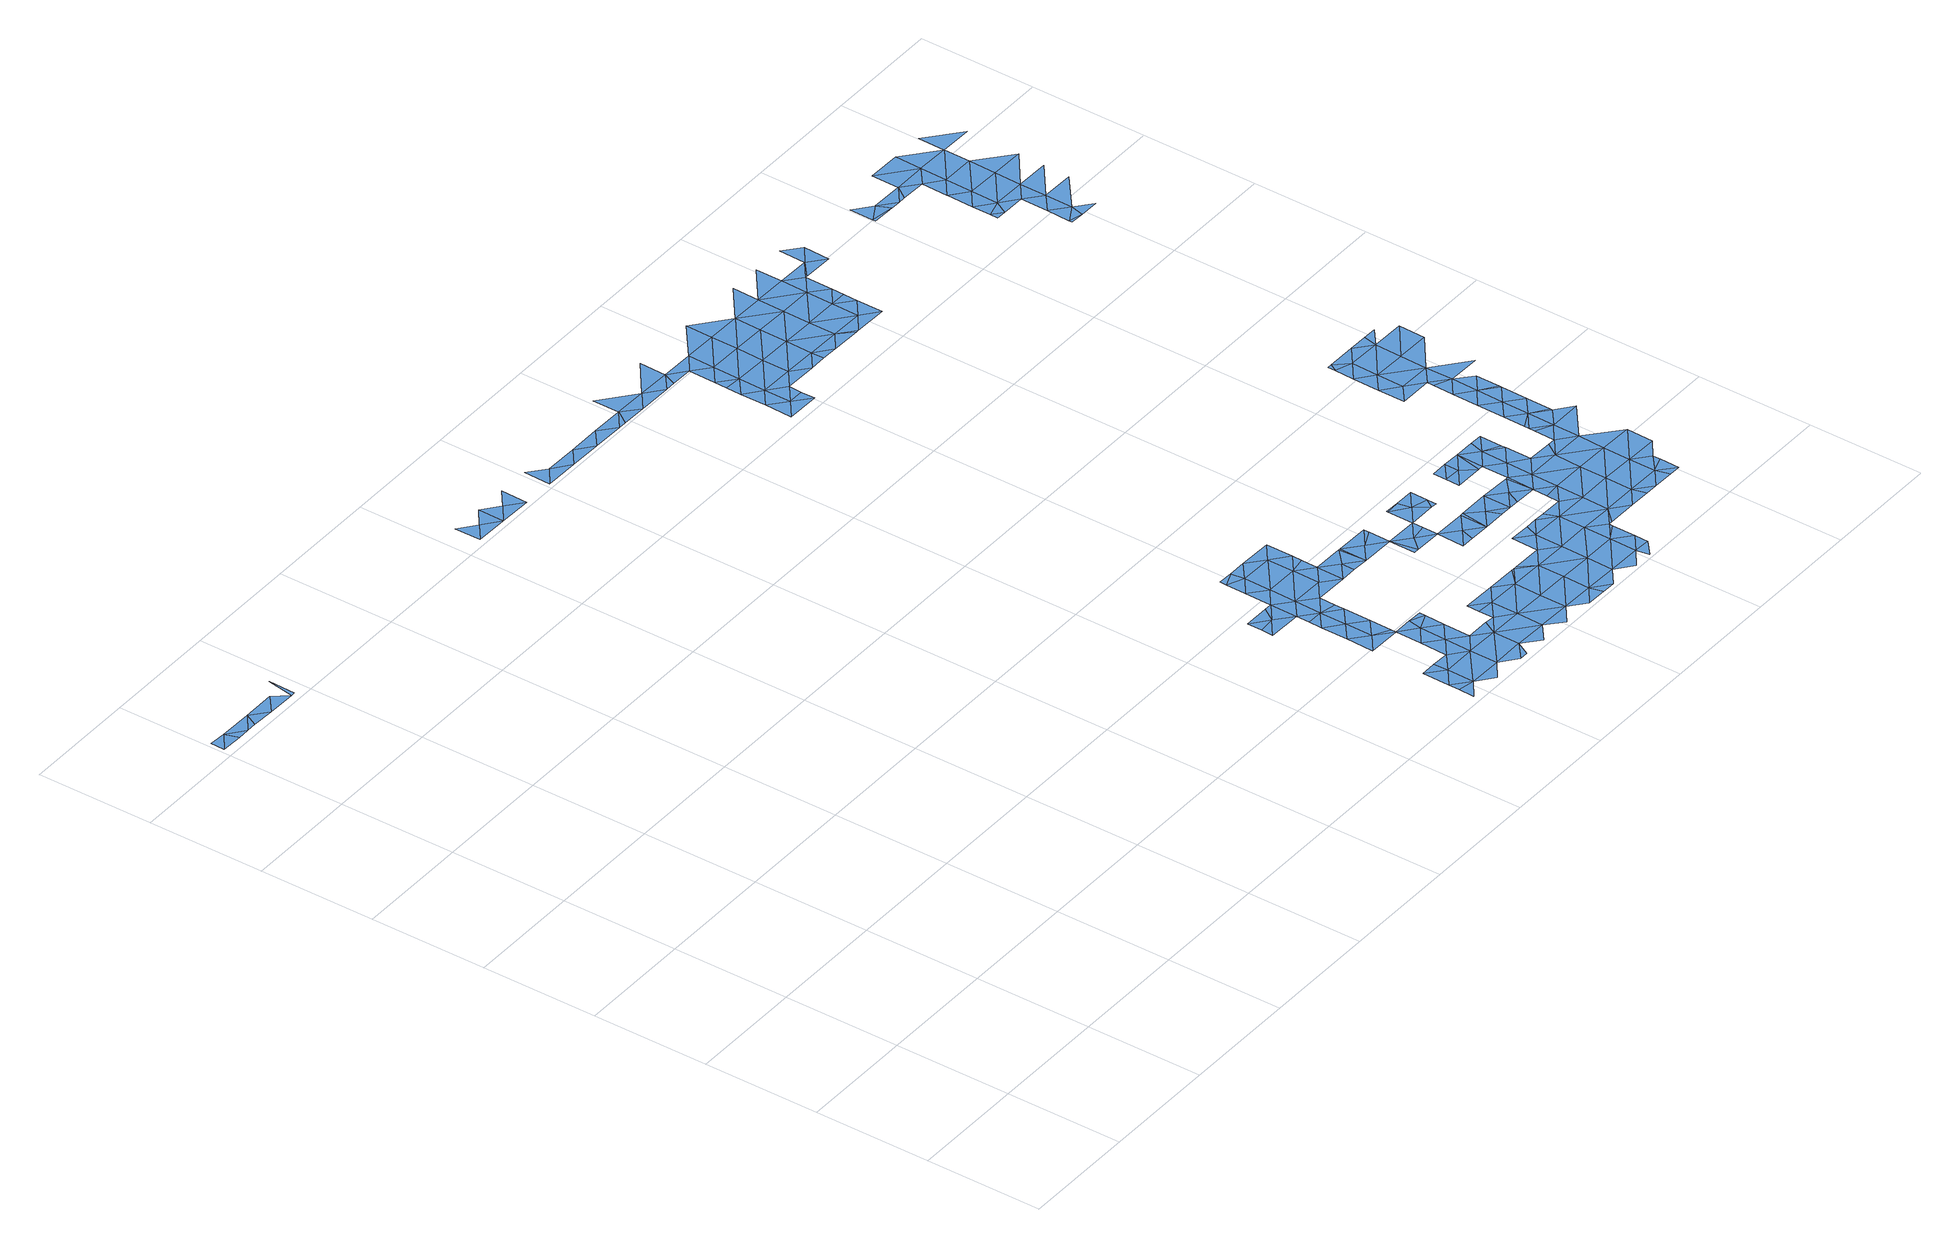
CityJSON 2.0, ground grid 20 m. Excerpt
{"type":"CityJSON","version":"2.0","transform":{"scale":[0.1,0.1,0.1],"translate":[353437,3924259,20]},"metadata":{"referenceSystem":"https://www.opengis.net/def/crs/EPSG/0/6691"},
"CityObjects":{
"waterbody1":{"type":"WaterBody","attributes":{"name":"3","class":"1140","function":"1","WaterBodyRiverFloodingRiskAttribute.description":"6","WaterBodyRiverFloodingRiskAttribute.rankOrg":"1","WaterBodyRiverFloodingRiskAttribute.adminType":"2","WaterBodyRiverFloodingRiskAttribute.scale":"L2"},"geometry":[{"type":"MultiSurface","lod":"1","boundaries":[[[0,1,2]],[[0,2,3]],[[3,4,0]],[[5,0,4]],[[6,5,4]],[[6,7,5]],[[8,5,7]],[[8,7,9]],[[10,11,9]],[[12,13,14]],[[13,12,15]],[[13,15,16]],[[16,15,17]],[[15,18,17]],[[17,18,19]],[[20,21,22]],[[20,23,21]],[[24,22,25]],[[22,21,25]],[[26,24,25]],[[27,28,29]],[[30,29,28]],[[31,32,21]],[[21,33,31]],[[26,25,34]],[[32,34,25]],[[25,21,32]],[[35,36,34]],[[35,34,32]],[[37,38,31]],[[29,30,39]],[[40,32,31]],[[41,36,42]],[[36,35,42]],[[35,32,43]],[[44,41,42]],[[37,45,38]],[[43,46,35]],[[39,30,47]],[[35,46,42]],[[32,40,43]],[[31,38,40]],[[48,44,42]],[[42,46,48]],[[49,39,47]],[[50,43,40]],[[51,44,48]],[[52,50,40]],[[40,38,53]],[[38,54,53]],[[55,52,40]],[[49,47,56]],[[40,53,55]],[[57,58,52]],[[58,57,59]],[[52,55,57]],[[60,61,56]],[[49,56,61]],[[62,53,63]],[[57,64,59]],[[55,53,62]],[[65,61,60]],[[66,67,55]],[[55,62,66]],[[57,55,67]],[[57,67,64]],[[68,61,65]],[[69,61,68]],[[70,66,62]],[[71,64,67]],[[62,72,73]],[[65,74,68]],[[70,62,73]],[[72,75,73]],[[67,66,76]],[[71,67,77]],[[76,66,70]],[[67,76,77]],[[75,78,73]],[[79,68,74]],[[77,76,80]],[[79,81,68]],[[82,79,74]],[[83,73,78]],[[84,85,86]],[[76,87,80]],[[88,76,70]],[[85,89,86]],[[70,73,88]],[[90,84,86]],[[91,79,82]],[[92,84,90]],[[88,73,83]],[[92,93,94]],[[90,93,92]],[[95,87,76]],[[94,93,96]],[[97,98,99]],[[100,90,86]],[[101,86,89]],[[97,102,98]],[[103,91,96]],[[93,103,96]],[[95,76,88]],[[86,101,100]],[[104,79,91]],[[98,105,99]],[[102,106,98]],[[107,108,83]],[[109,93,90]],[[110,88,83]],[[111,90,100]],[[87,112,113]],[[104,91,103]],[[87,95,112]],[[111,109,90]],[[114,95,88]],[[105,98,106]],[[115,113,112]],[[110,83,108]],[[109,116,93]],[[105,106,117]],[[103,93,116]],[[118,115,112]],[[111,100,119]],[[117,106,120]],[[114,88,110]],[[121,122,108]],[[120,106,123]],[[104,103,124]],[[112,95,125]],[[126,110,108]],[[125,95,114]],[[127,109,111]],[[103,116,124]],[[123,128,120]],[[126,108,122]],[[129,111,119]],[[118,112,125]],[[117,120,130]],[[125,131,118]],[[132,104,124]],[[133,110,126]],[[130,120,128]],[[114,110,134]],[[109,135,116]],[[134,110,133]],[[129,119,136]],[[127,111,129]],[[127,135,109]],[[116,137,124]],[[138,128,139]],[[130,128,138]],[[125,114,140]],[[131,125,141]],[[137,132,124]],[[114,134,140]],[[129,136,142]],[[143,138,139]],[[134,144,140]],[[138,145,130]],[[146,127,129]],[[125,147,141]],[[116,135,137]],[[147,125,140]],[[148,149,150]],[[146,129,142]],[[151,152,150]],[[143,145,138]],[[153,149,148]],[[140,144,154]],[[149,151,150]],[[155,156,141]],[[157,135,127]],[[156,155,143]],[[155,141,147]],[[158,146,142]],[[159,157,127]],[[145,143,160]],[[135,157,137]],[[161,160,143]],[[162,147,140]],[[155,161,143]],[[127,146,159]],[[140,154,163]],[[164,165,160]],[[158,166,146]],[[151,149,167]],[[161,164,160]],[[149,153,167]],[[168,163,154]],[[167,153,165]],[[147,169,155]],[[170,159,146]],[[162,140,163]],[[171,172,137]],[[166,170,146]],[[162,169,147]],[[169,161,155]],[[137,157,171]],[[165,173,167]],[[161,174,164]],[[165,164,173]],[[168,175,163]],[[170,176,159]],[[159,177,157]],[[169,178,161]],[[167,173,179]],[[175,180,163]],[[157,177,171]],[[181,164,174]],[[166,182,170]],[[173,164,181]],[[174,161,178]],[[163,183,162]],[[184,173,181]],[[159,176,177]],[[179,173,185]],[[186,180,175]],[[162,187,169]],[[173,184,185]],[[170,188,176]],[[183,163,180]],[[188,170,182]],[[187,178,169]],[[174,178,189]],[[171,177,190]],[[188,191,176]],[[192,171,190]],[[193,180,186]],[[177,176,194]],[[162,183,187]],[[176,191,194]],[[189,178,195]],[[196,180,193]],[[190,177,197]],[[183,180,198]],[[177,194,197]],[[195,178,199]],[[180,196,198]],[[178,187,199]],[[183,200,187]],[[201,202,203]],[[202,195,199]],[[201,195,202]],[[204,205,197]],[[206,200,183]],[[190,197,205]],[[183,198,206]],[[187,200,199]],[[202,207,203]],[[208,209,210]],[[211,203,207]],[[212,211,207]],[[213,209,208]],[[204,214,205]],[[212,215,216]],[[217,207,202]],[[218,210,209]],[[212,207,215]],[[219,210,218]],[[215,220,216]],[[221,217,202]],[[219,222,223]],[[202,199,221]],[[224,225,205]],[[226,223,227]],[[222,219,218]],[[228,216,220]],[[229,207,217]],[[230,207,229]],[[231,218,209]],[[205,214,224]],[[215,207,230]],[[227,223,222]],[[220,232,228]],[[231,209,213]],[[233,228,232]],[[213,233,232]],[[220,215,234]],[[215,230,234]],[[218,235,222]],[[231,213,232]],[[236,220,234]],[[220,237,232]],[[227,222,238]],[[239,235,218]],[[239,218,231]],[[220,236,237]],[[232,240,231]],[[238,222,235]],[[241,238,235]],[[239,231,242]],[[239,243,235]],[[242,243,239]],[[241,235,244]],[[245,246,247]],[[247,248,249]],[[245,247,249]],[[249,250,245]],[[251,245,250]],[[252,251,250]],[[253,254,255]],[[256,257,254]],[[258,251,252]],[[256,254,253]],[[256,259,257]],[[257,259,260]],[[261,256,253]],[[262,263,264]],[[260,259,265]],[[266,267,251]],[[268,269,263]],[[259,270,265]],[[265,270,258]],[[268,263,262]],[[271,261,269]],[[261,272,256]],[[268,271,269]],[[251,258,266]],[[256,273,259]],[[262,274,268]],[[258,270,266]],[[271,272,261]],[[275,267,266]],[[273,256,272]],[[268,276,271]],[[270,259,277]],[[270,278,266]],[[277,259,273]],[[266,278,275]],[[271,279,272]],[[270,277,278]],[[272,280,273]],[[273,280,277]],[[281,282,278]]]}]},
"waterbody2":{"type":"WaterBody","attributes":{"name":"3","class":"1140","function":"1","WaterBodyRiverFloodingRiskAttribute.description":"6","WaterBodyRiverFloodingRiskAttribute.rankOrg":"1","WaterBodyRiverFloodingRiskAttribute.adminType":"2","WaterBodyRiverFloodingRiskAttribute.scale":"L2"},"geometry":[{"type":"MultiSurface","lod":"1","boundaries":[[[283,284,285]],[[283,285,286]],[[287,286,288]],[[289,283,290]],[[291,292,293]],[[293,294,295]],[[296,295,41]],[[289,297,283]],[[287,288,298]],[[299,287,298]],[[300,301,302]],[[303,304,305]],[[287,299,306]],[[307,308,309]],[[310,311,312]],[[298,312,313]],[[306,299,314]],[[299,292,314]],[[291,295,296]],[[315,290,304]],[[293,295,291]],[[316,306,317]],[[299,293,292]],[[299,318,293]],[[299,298,319]],[[299,319,318]],[[318,294,293]],[[294,320,295]],[[320,41,295]],[[305,300,303]],[[305,321,300]],[[317,321,305]],[[305,304,317]],[[302,322,300]],[[284,308,285]],[[311,323,312]],[[323,313,312]],[[306,316,287]],[[316,290,287]],[[316,304,290]],[[315,289,290]],[[286,287,290]],[[304,316,317]],[[302,324,322]],[[324,302,325]],[[325,302,301]],[[284,283,297]],[[283,286,290]],[[303,300,322]],[[307,285,308]],[[307,326,285]],[[326,286,285]],[[326,288,286]],[[310,312,288]],[[288,312,298]]]}]},
"waterbody3":{"type":"WaterBody","attributes":{"name":"3","class":"1140","function":"1","WaterBodyRiverFloodingRiskAttribute.description":"6","WaterBodyRiverFloodingRiskAttribute.rankOrg":"1","WaterBodyRiverFloodingRiskAttribute.adminType":"2","WaterBodyRiverFloodingRiskAttribute.scale":"L2"},"geometry":[{"type":"MultiSurface","lod":"1","boundaries":[[[327,328,329]],[[330,331,301]],[[328,99,329]],[[331,328,301]],[[331,99,328]],[[327,301,328]]]}]},
"waterbody4":{"type":"WaterBody","attributes":{"name":"3","class":"1140","function":"1","WaterBodyRiverFloodingRiskAttribute.description":"6","WaterBodyRiverFloodingRiskAttribute.rankOrg":"1","WaterBodyRiverFloodingRiskAttribute.adminType":"2","WaterBodyRiverFloodingRiskAttribute.scale":"L2"},"geometry":[{"type":"MultiSurface","lod":"1","boundaries":[[[327,332,333]],[[333,334,335]],[[327,336,332]],[[337,336,338]],[[337,332,336]],[[339,332,337]],[[334,332,339]],[[332,334,333]]]}]}
},
"vertices":[
[37,1439,2],[9,1441,2],[8,1417,2],[45,1416,2],[65,1416,2],[94,1438,2],[83,1416,2],[122,1415,2],[151,1438,2],[172,1414,2],[179,1414,2],[180,1460,2],[633,1407,8],[661,1429,8],[633,1452,8],[689,1406,8],[690,1451,8],[718,1428,8],[746,1405,8],[747,1451,8],[1178,38,5],[1206,33,5],[1178,57,5],[1177,11,5],[1179,103,5],[1207,79,5],[1205,103,5],[803,1450,8],[802,1404,8],[831,1426,8],[860,1403,8],[1263,32,5],[1263,79,5],[1234,10,5],[1235,102,5],[1264,125,5],[1236,149,5],[1291,9,5],[1319,32,5],[888,1425,8],[1320,78,5],[1237,194,5],[1265,171,5],[1292,101,5],[1270,194,5],[1306,9,5],[1293,148,5],[916,1402,8],[1294,183,5],[945,1425,8],[1332,101,5],[1294,193,5],[1349,100,5],[1376,31,5],[1347,8,5],[1377,77,5],[973,1401,8],[1377,123,5],[1349,125,5],[1349,147,5],[986,1401,8],[1002,1424,8],[1433,30,4],[1404,7,4],[1406,146,4],[1029,1400,8],[1433,76,4],[1434,122,4],[1058,1423,8],[1002,1470,8],[1490,75,4],[1458,145,4],[1460,7,4],[1489,29,4],[1087,1399,8],[1495,6,4],[1491,121,4],[1463,145,4],[1518,6,4],[1115,1422,8],[1469,145,4],[1116,1468,8],[1105,1399,8],[1546,28,4],[1141,1260,8],[1140,1213,8],[1169,1236,8],[1520,144,4],[1547,74,4],[1197,1212,8],[1169,1282,8],[1143,1399,8],[1141,1305,8],[1170,1328,8],[1142,1331,8],[1548,120,4],[1142,1352,8],[1464,237,5],[1493,260,5],[1465,284,5],[1198,1259,8],[1197,1236,8],[1486,237,5],[1171,1375,8],[1172,1421,8],[1522,283,5],[1521,236,5],[1574,5,4],[1603,27,4],[1227,1327,8],[1604,73,4],[1226,1281,8],[1548,167,4],[1521,190,4],[1604,120,4],[1557,189,4],[1228,1374,8],[1527,283,5],[1577,189,4],[1254,1258,8],[1550,259,5],[1607,4,4],[1631,25,4],[1560,236,5],[1228,1420,8],[1605,166,4],[1632,49,4],[1284,1326,8],[1578,235,6],[1283,1280,8],[1578,282,6],[1596,188,4],[1229,1466,8],[1632,89,4],[1633,96,4],[1284,1373,8],[1283,1258,8],[1285,1419,8],[1607,258,6],[1596,235,5],[1661,119,4],[1634,188,4],[1311,1257,8],[1635,234,5],[1639,96,4],[1632,281,5],[1340,1279,8],[1662,165,4],[1579,327,5],[1608,350,5],[1580,351,5],[1608,374,5],[1580,374,5],[1627,327,5],[1689,95,5],[1663,211,4],[1634,208,5],[1341,1372,8],[1363,1256,8],[1340,1325,8],[1636,281,5],[1663,257,5],[1719,164,5],[1718,118,5],[1664,303,5],[1636,327,5],[1367,1256,8],[1637,373,5],[1725,94,5],[1719,210,5],[1396,1278,8],[1342,1418,8],[1343,1464,8],[1665,349,5],[1692,280,6],[1746,94,5],[1397,1325,8],[1398,1371,8],[1720,256,6],[1672,373,5],[1775,117,5],[1693,326,5],[1425,1255,8],[1775,163,5],[1693,334,5],[1693,372,5],[1782,93,5],[1776,209,5],[1425,1301,8],[1735,279,6],[1399,1417,8],[1426,1325,8],[1399,1463,8],[1802,93,5],[1426,1347,8],[1749,279,6],[1803,127,5],[1427,1394,8],[1803,140,5],[1777,255,6],[1833,208,5],[1750,315,6],[1778,301,6],[1750,325,6],[1429,1394,8],[1455,1416,8],[1832,162,5],[1778,347,6],[1696,511,6],[1725,534,6],[1696,557,6],[1750,333,6],[1751,371,6],[1753,510,6],[1483,1393,8],[1779,394,6],[1751,418,6],[1806,324,6],[1725,580,6],[1697,603,6],[1780,440,6],[1834,301,6],[1726,626,6],[1698,636,6],[1484,1438,8],[1456,1462,8],[1698,649,6],[1705,649,6],[1752,463,6],[1806,327,6],[1807,370,6],[1781,533,6],[1781,486,6],[1753,499,6],[1808,417,6],[1783,625,6],[1808,420,6],[1808,462,6],[1755,649,6],[1782,579,6],[1837,485,6],[1788,648,6],[1839,578,6],[1840,624,6],[1811,648,6],[1626,1413,8],[1597,1437,8],[1597,1396,8],[1597,1391,8],[1637,1390,8],[1654,1390,8],[1682,1412,8],[1667,1390,8],[1724,1250,8],[1708,1265,8],[1708,1251,8],[1737,1273,8],[1708,1296,8],[1710,1389,8],[1737,1319,8],[1709,1342,8],[1765,1250,8],[1787,1156,8],[1763,1162,8],[1763,1157,8],[1709,1343,8],[1739,1412,8],[1683,1459,8],[1792,1179,8],[1764,1203,8],[1738,1366,8],[1793,1226,8],[1793,1272,8],[1794,1318,8],[1820,1156,8],[1740,1458,8],[1849,1225,8],[1795,1365,8],[1796,1411,8],[1850,1271,8],[1851,1317,8],[1852,1410,8],[1796,1457,8],
[1269,448,5],[1241,472,5],[1213,449,5],[1212,403,5],[1211,357,5],[1183,381,5],[1298,425,5],[1269,402,5],[1237,241,5],[1238,288,5],[1210,265,5],[1181,242,5],[1209,218,5],[1237,203,5],[1298,471,5],[1183,334,5],[1210,311,5],[1352,331,5],[1409,330,5],[1381,354,5],[1349,378,5],[1297,379,5],[1325,355,5],[1239,333,5],[1185,462,5],[1210,472,5],[1185,473,5],[1169,381,5],[1126,381,5],[1154,358,5],[1125,335,5],[1238,305,5],[1297,407,5],[1268,356,5],[1296,332,5],[1182,288,5],[1182,311,5],[1180,195,5],[1324,332,5],[1353,378,5],[1126,356,5],[1410,377,5],[1410,368,5],[1184,427,5],
[1466,329,5],[1437,307,5],[1465,311,5],[1409,285,5],[1418,285,5],
[1495,352,5],[1466,374,5],[1491,375,5],[1466,376,5],[1513,329,5],[1523,344,5],[1523,328,5],[1524,375,5]
]}
